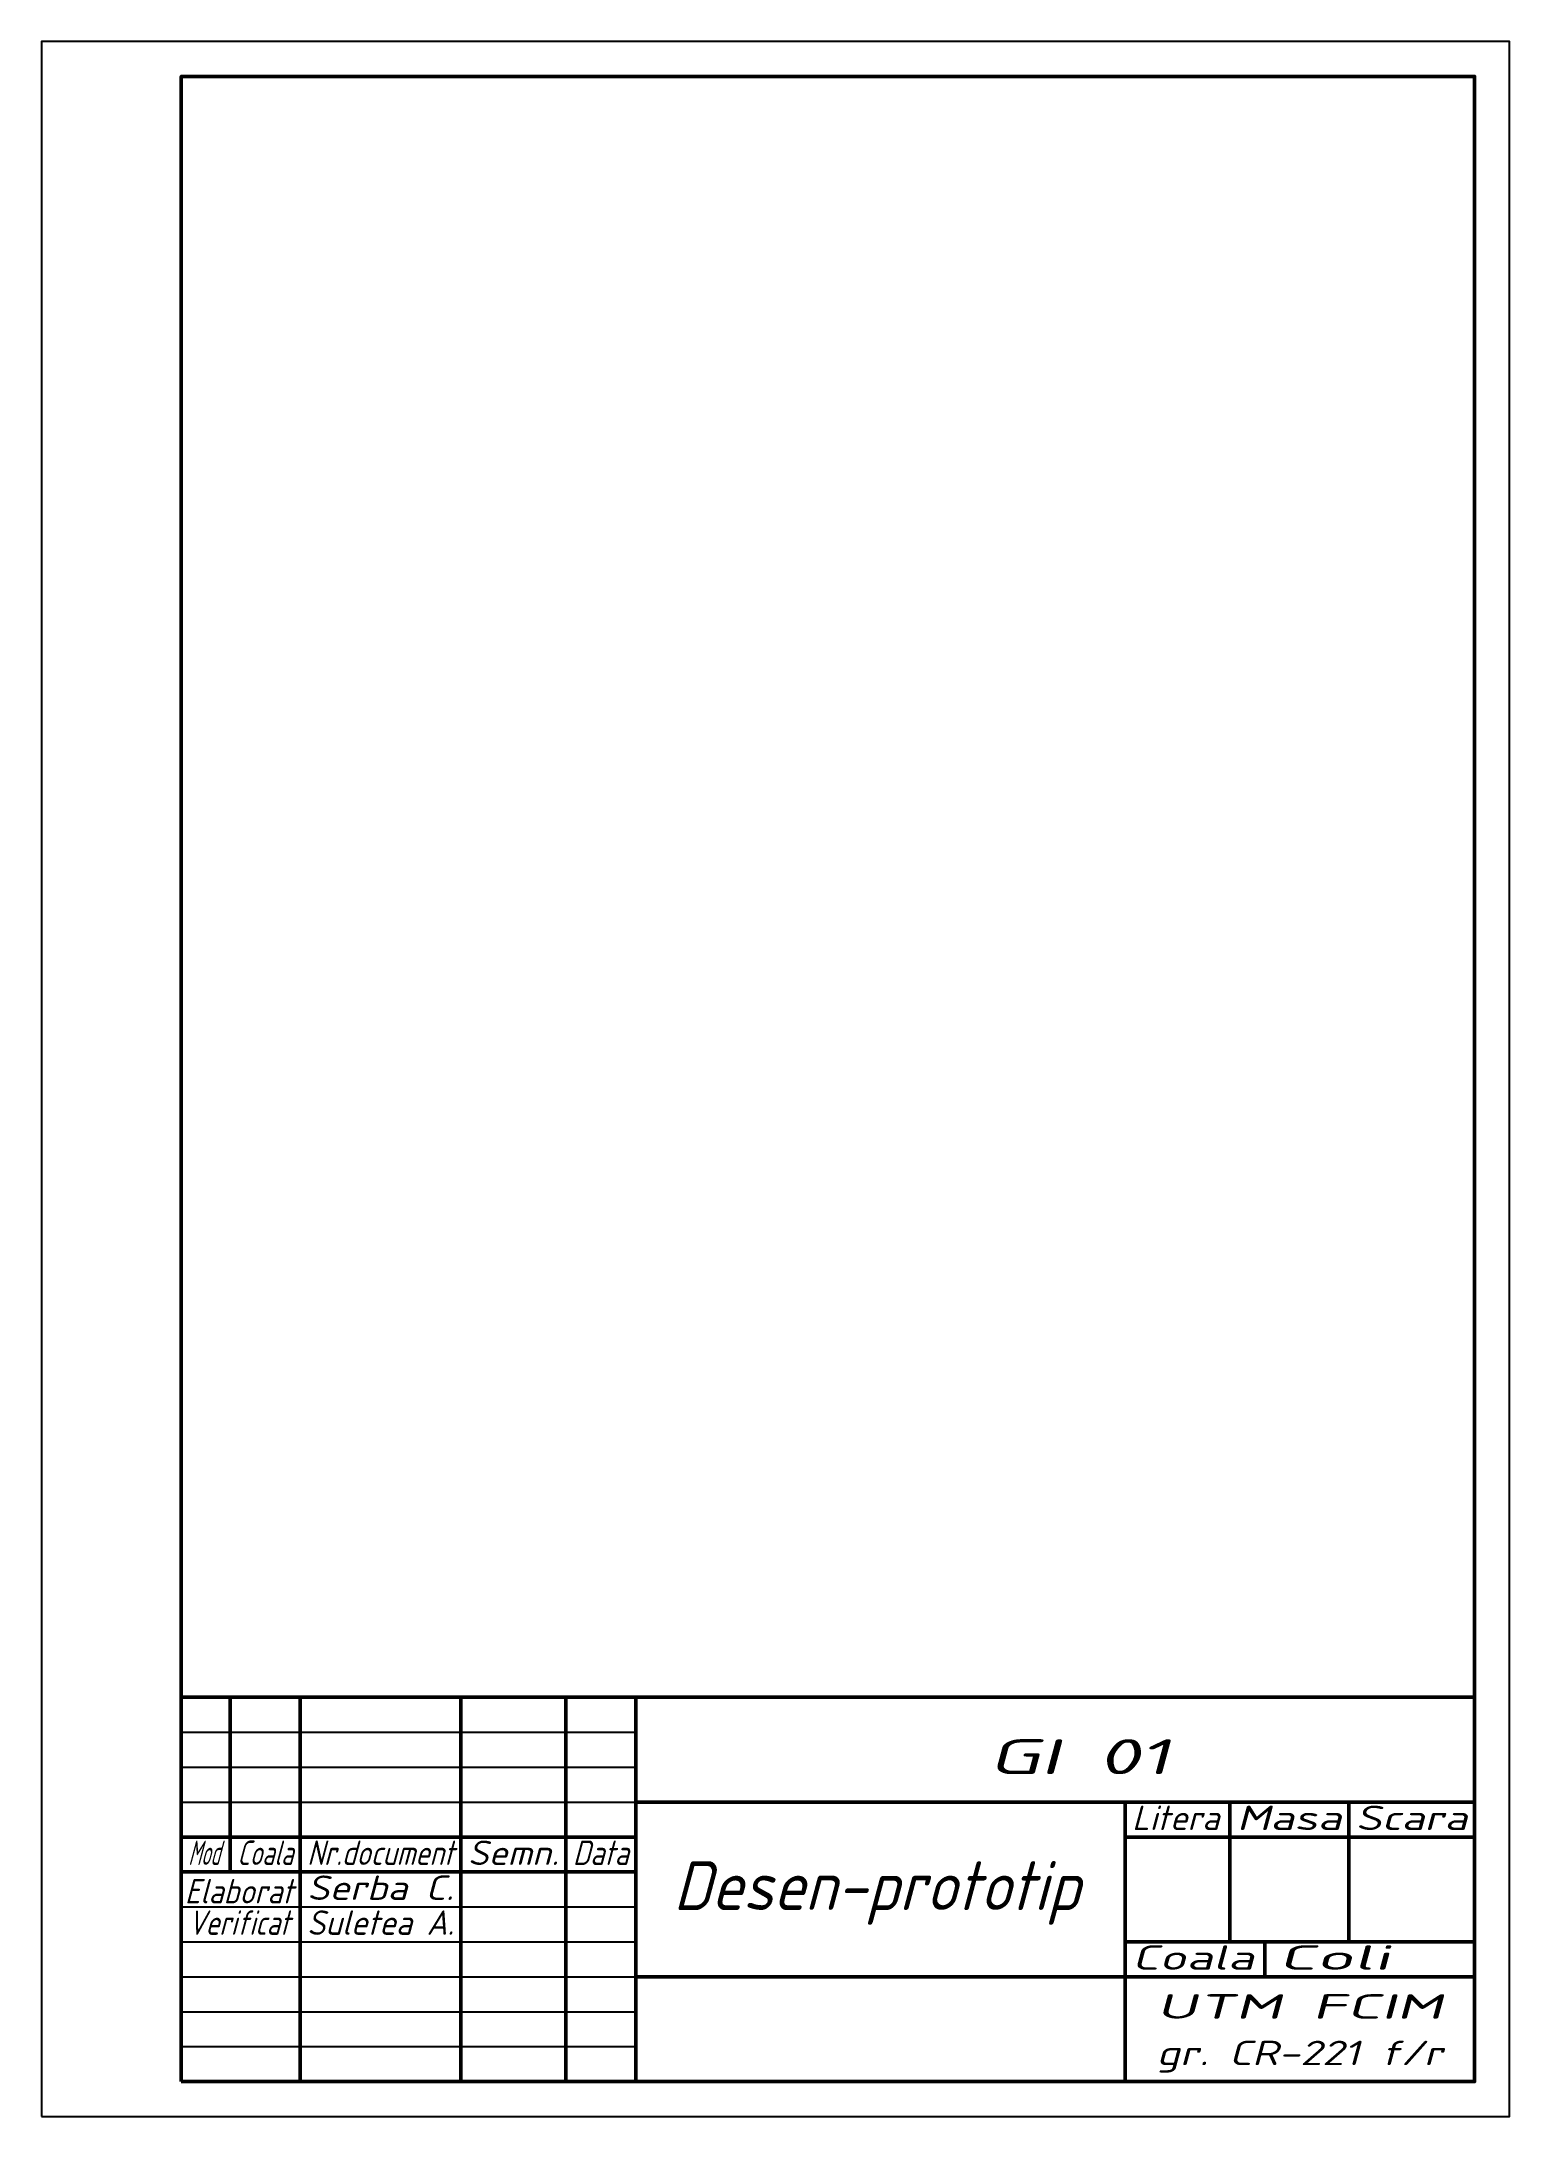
# Model space of a CAD drawing. Header units: inches. Extents: x 0 to 210, y 0 to 297.
import ezdxf
from ezdxf.enums import TextEntityAlignment as Align

# ---------------------------------------------------------------- set-up
doc = ezdxf.new("R2010")
doc.units = ezdxf.units.IN
doc.header["$MEASUREMENT"] = 0
for name, color, linetype, lineweight in [('contur', 7, 'Continuous', 50), ('sub', 101, 'Continuous', 25), ('text3.5', 140, 'Continuous', 35), ('text5', 150, 'Continuous', 50), ('text7', 50, 'Continuous', 70)]:
    doc.layers.add(name, color=color, linetype=linetype, lineweight=lineweight)
doc.styles.get("Standard").update_dxf_attribs({"font": 'isocp.shx', "oblique": 15})

msp = doc.modelspace()

# ---------------------------------------------------------------- linework, layer by layer
at = {"layer": 'contur'}
for p, q in [((27, 60), (27, 35)), ((37, 60), (37, 5)), ((60, 60), (60, 5)), ((75, 60), (75, 5)), ((85, 60), (85, 5)), ((85, 60), (85, 45)), ((85, 45), (205, 45)), ((155, 45), (155, 5)), ((170, 40), (170, 45)), ((187, 40), (187, 45)), ((20, 40), (85, 40)), ((205, 40), (155, 40)), ((170, 40), (170, 25)), ((187, 40), (187, 25)), ((20, 35), (85, 35)), ((205, 25), (155, 25)), ((155, 25), (175, 25)), ((175, 25), (205, 25)), ((175, 25), (175, 20)), ((155, 20), (85, 20)), ((205, 20), (155, 20))]:
    msp.add_line(p, q, dxfattribs=at)
for points in [[(20, 5), (205, 5), (205, 292), (20, 292)], [(20, 5), (205, 5), (205, 60), (20, 60)]]:
    msp.add_lwpolyline(points, close=True, dxfattribs=at)
at = {"layer": 'sub'}
for p, q in [((20, 55), (85, 55)), ((20, 50), (85, 50)), ((20, 45), (85, 45)), ((20, 30), (85, 30)), ((20, 25), (85, 25)), ((20, 20), (85, 20)), ((20, 15), (85, 15)), ((20, 10), (85, 10))]:
    msp.add_line(p, q, dxfattribs=at)
msp.add_lwpolyline([(0, 0), (210, 0), (210, 297), (0, 297)], close=True, dxfattribs=at)

# ---------------------------------------------------------------- texts
at = {"layer": 'text3.5', "oblique": 15}
for s, width, p, p2 in [('Litera', 1.024435, (156, 41), (168.5, 41)), ('Masa', 1.483591, (171, 41), (186, 41)), ('Scara', 1.39108, (188, 41), (204, 41)), ('Mod', 0.598007, (21, 36), (25.5, 36)), ('Coala', 0.740614, (28, 36), (36, 36)), ('Nr.document', 0.839161, (38, 36), (59, 36)), ('Semn.', 1.142857, (61, 36), (74, 36)), ('Data', 0.850896, (76, 36), (84, 36)), ('Elaborat', 0.894661, (20.5, 30.5), (36, 30.5)), ('Serba C.', 1.263158, (38, 31), (59, 31)), ('Verificat', 0.804438, (21, 26), (35.5, 26)), ('Suletea A.', 0.991736, (38, 26), (59, 26)), ('Coala', 1.620092, (156, 21), (173.5, 21)), ('Coli', 2.344322, (177, 21), (193, 21)), ('UTM FCIM', 2.189586, (159.5, 14), (200.5, 14)), ('gr. CR-221 f/r', 1.419913, (159.5, 7.35), (200.5, 7.35))]:
    msp.add_text(s, height=3.5, dxfattribs=dict(at, width=width)).set_placement(p, p2, align=Align.FIT)
at = {"layer": 'text5', "oblique": 15, "width": 2.039216}
msp.add_text('GI 01', height=5, dxfattribs=at).set_placement((135.5, 49), (161.5, 49), align=Align.FIT)
at = {"layer": 'text7', "oblique": 15}
msp.add_text('Desen-prototip', height=7, dxfattribs=at).set_placement((119.5, 32), align=Align.MIDDLE)

doc.saveas('drawing.dxf')
